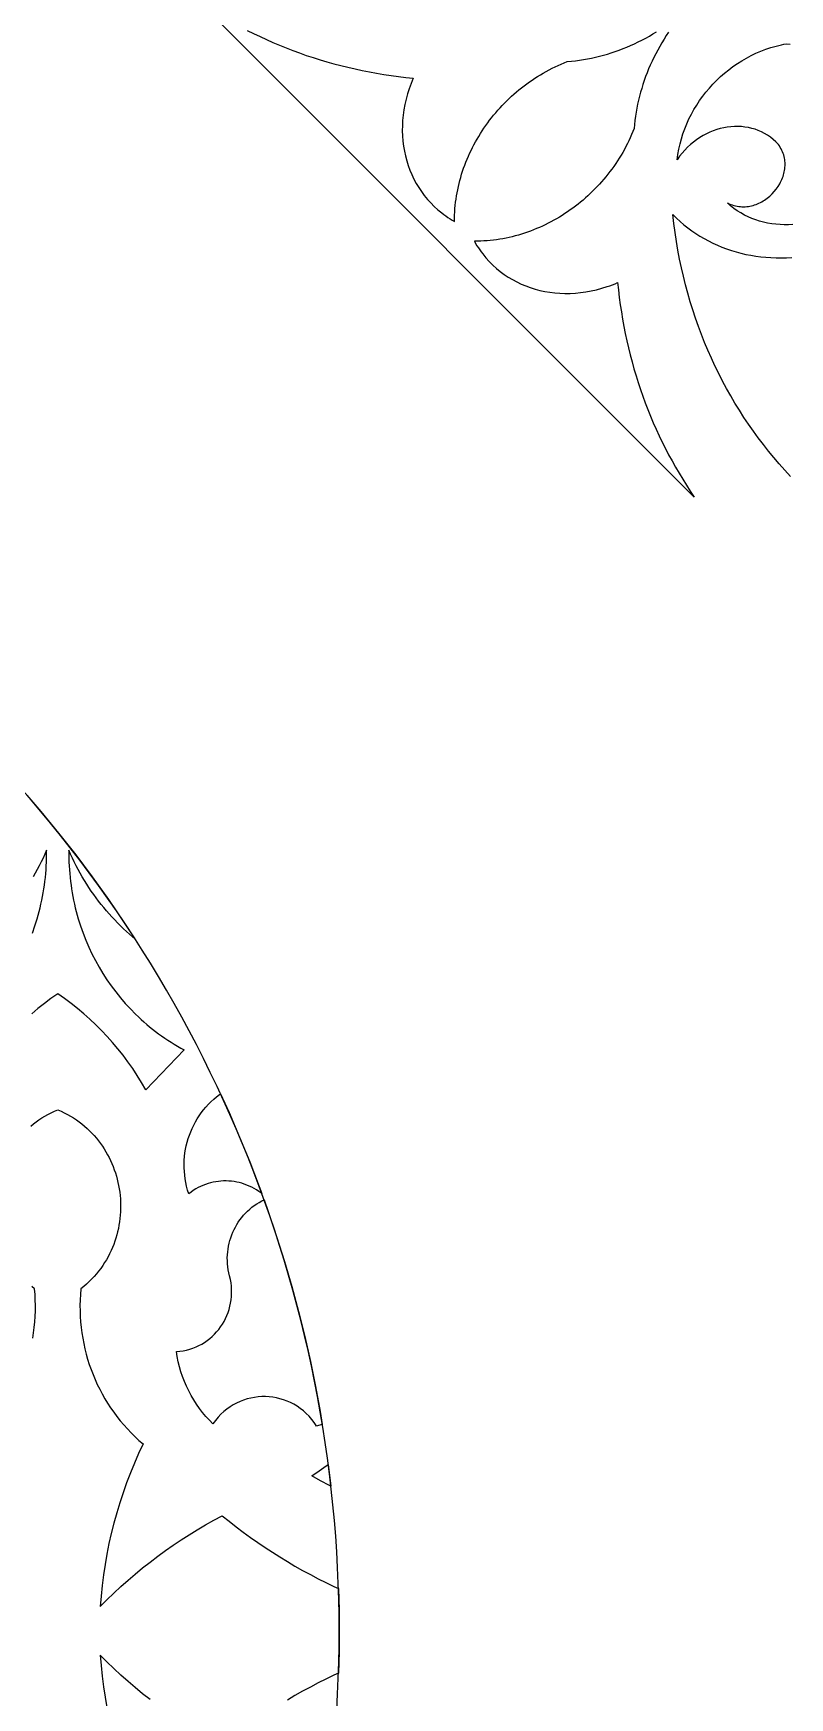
# Model space of a CAD drawing. Extents: x 1908 to 3442, y -299 to 721.
# Drawn here: x 3283.7 to 3328.2, y 213.5 to 311.5 of the extents above; entities that cross this region are included whole.
import ezdxf

# ---------------------------------------------------------------- set-up
doc = ezdxf.new("R2010")
doc.units = 0
doc.layers.add('BITMAP_LAYER', color=18, linetype='CONTINUOUS')

msp = doc.modelspace()

# ---------------------------------------------------------------- linework, layer by layer
at = {"layer": 'BITMAP_LAYER'}
for points in [[(3321.07, 311.546), (3320.932, 311.339), (3320.798, 311.129), (3320.669, 310.917), (3320.544, 310.703), (3320.424, 310.487), (3320.308, 310.269), (3320.197, 310.049), (3320.091, 309.828), (3319.99, 309.604), (3319.893, 309.38), (3319.801, 309.153), (3319.714, 308.926), (3319.632, 308.697), (3319.555, 308.466), (3319.482, 308.235), (3319.415, 308.002), (3319.353, 307.769), (3319.296, 307.535), (3319.244, 307.299), (3319.197, 307.063), (3319.155, 306.827), (3319.118, 306.59), (3319.087, 306.352), (3319.061, 306.114), (3319.04, 305.876), (3318.968, 305.693), (3318.892, 305.512), (3318.812, 305.332), (3318.729, 305.154), (3318.643, 304.979), (3318.554, 304.805), (3318.462, 304.633), (3318.366, 304.463), (3318.268, 304.295), (3318.166, 304.129), (3318.062, 303.965), (3317.954, 303.804), (3317.844, 303.644), (3317.731, 303.487), (3317.615, 303.332), (3317.497, 303.18), (3317.375, 303.029), (3317.252, 302.881), (3317.125, 302.735), (3316.997, 302.592), (3316.866, 302.452), (3316.732, 302.313), (3316.596, 302.178), (3316.458, 302.044), (3316.317, 301.914), (3316.175, 301.786), (3316.03, 301.661), (3315.883, 301.538), (3315.734, 301.418), (3315.583, 301.301), (3315.43, 301.187), (3315.276, 301.076), (3315.119, 300.967), (3314.961, 300.862), (3314.801, 300.759), (3314.639, 300.66), (3314.475, 300.563), (3314.311, 300.47), (3314.144, 300.38), (3313.976, 300.292), (3313.807, 300.208), (3313.636, 300.127), (3313.464, 300.05), (3313.29, 299.976), (3313.116, 299.905), (3312.94, 299.837), (3312.763, 299.773), (3312.585, 299.712), (3312.406, 299.655), (3312.226, 299.601), (3312.045, 299.551), (3311.864, 299.504), (3311.681, 299.461), (3311.498, 299.421), (3311.314, 299.385), (3311.129, 299.353), (3310.944, 299.325), (3310.758, 299.3), (3310.572, 299.28), (3310.385, 299.263), (3310.197, 299.25), (3310.01, 299.241), (3309.822, 299.236), (3309.634, 299.235), (3309.709, 299.103), (3309.788, 298.974), (3309.869, 298.848), (3309.953, 298.724), (3310.04, 298.604), (3310.129, 298.486), (3310.315, 298.258), (3310.511, 298.041), (3310.717, 297.835), (3310.932, 297.641), (3311.155, 297.458), (3311.387, 297.286), (3311.626, 297.127), (3311.873, 296.979), (3312.127, 296.843), (3312.388, 296.719), (3312.655, 296.607), (3312.928, 296.507), (3313.206, 296.42), (3313.489, 296.345), (3313.777, 296.283), (3314.069, 296.234), (3314.365, 296.197), (3314.665, 296.174), (3314.967, 296.163), (3315.272, 296.166), (3315.579, 296.182), (3315.888, 296.211), (3316.198, 296.254), (3316.51, 296.31), (3316.822, 296.381), (3317.134, 296.465), (3317.446, 296.563), (3317.601, 296.617), (3317.757, 296.675), (3317.912, 296.737), (3318.067, 296.802), (3318.112, 296.367), (3318.163, 295.933), (3318.221, 295.502), (3318.286, 295.073), (3318.356, 294.646), (3318.433, 294.222), (3318.517, 293.8), (3318.606, 293.38), (3318.702, 292.962), (3318.804, 292.548), (3318.913, 292.135), (3319.027, 291.726), (3319.148, 291.319), (3319.275, 290.914), (3319.408, 290.513), (3319.547, 290.115), (3319.693, 289.719), (3319.844, 289.326), (3320.001, 288.937), (3320.164, 288.551), (3320.333, 288.167), (3320.508, 287.788), (3320.689, 287.411), (3320.876, 287.038), (3321.069, 286.668), (3321.267, 286.302), (3321.471, 285.939), (3321.681, 285.58), (3321.897, 285.224), (3322.119, 284.872), (3322.346, 284.524), (3322.578, 284.18), (3293.41, 313.348)], [(3296.268, 311.646), (3296.641, 311.459), (3297.018, 311.278), (3297.397, 311.103), (3297.781, 310.934), (3298.167, 310.771), (3298.556, 310.614), (3298.949, 310.463), (3299.345, 310.317), (3299.743, 310.178), (3300.144, 310.045), (3300.549, 309.918), (3300.956, 309.797), (3301.365, 309.683), (3301.778, 309.574), (3302.192, 309.472), (3302.61, 309.376), (3303.03, 309.287), (3303.452, 309.203), (3303.876, 309.126), (3304.303, 309.056), (3304.732, 308.991), (3305.163, 308.933), (3305.597, 308.882), (3306.032, 308.837), (3305.967, 308.682), (3305.905, 308.527), (3305.847, 308.371), (3305.793, 308.216), (3305.695, 307.904), (3305.611, 307.592), (3305.54, 307.28), (3305.484, 306.968), (3305.441, 306.658), (3305.412, 306.349), (3305.396, 306.042), (3305.393, 305.737), (3305.404, 305.435), (3305.427, 305.135), (3305.464, 304.839), (3305.513, 304.547), (3305.575, 304.259), (3305.65, 303.976), (3305.737, 303.698), (3305.837, 303.425), (3305.949, 303.158), (3306.073, 302.897), (3306.209, 302.643), (3306.357, 302.396), (3306.516, 302.157), (3306.688, 301.925), (3306.871, 301.702), (3307.065, 301.487), (3307.271, 301.281), (3307.488, 301.085), (3307.716, 300.899), (3307.834, 300.81), (3307.954, 300.723), (3308.078, 300.639), (3308.204, 300.558), (3308.333, 300.479), (3308.465, 300.404), (3308.466, 300.592), (3308.471, 300.78), (3308.48, 300.967), (3308.493, 301.155), (3308.51, 301.342), (3308.53, 301.528), (3308.555, 301.714), (3308.583, 301.899), (3308.615, 302.084), (3308.651, 302.268), (3308.691, 302.451), (3308.734, 302.634), (3308.781, 302.815), (3308.831, 302.996), (3308.885, 303.176), (3308.942, 303.355), (3309.003, 303.533), (3309.067, 303.71), (3309.135, 303.886), (3309.206, 304.06), (3309.28, 304.234), (3309.357, 304.406), (3309.438, 304.577), (3309.522, 304.746), (3309.61, 304.914), (3309.7, 305.081), (3309.793, 305.245), (3309.89, 305.409), (3309.989, 305.571), (3310.092, 305.731), (3310.197, 305.889), (3310.306, 306.046), (3310.417, 306.2), (3310.531, 306.353), (3310.648, 306.504), (3310.768, 306.653), (3310.891, 306.8), (3311.016, 306.945), (3311.144, 307.087), (3311.274, 307.228), (3311.408, 307.366), (3311.543, 307.502), (3311.682, 307.636), (3311.822, 307.767), (3311.965, 307.895), (3312.111, 308.022), (3312.259, 308.145), (3312.41, 308.267), (3312.562, 308.385), (3312.717, 308.501), (3312.874, 308.614), (3313.034, 308.724), (3313.195, 308.832), (3313.359, 308.936), (3313.525, 309.038), (3313.693, 309.136), (3313.863, 309.232), (3314.035, 309.324), (3314.209, 309.413), (3314.384, 309.499), (3314.562, 309.582), (3314.742, 309.662), (3314.923, 309.738), (3315.106, 309.81), (3315.344, 309.831), (3315.582, 309.857), (3315.82, 309.888), (3316.057, 309.925), (3316.293, 309.967), (3316.529, 310.014), (3316.765, 310.066), (3316.999, 310.123), (3317.232, 310.185), (3317.465, 310.252), (3317.696, 310.325), (3317.927, 310.402), (3318.156, 310.484), (3318.383, 310.571), (3318.61, 310.663), (3318.834, 310.76), (3319.058, 310.861), (3319.279, 310.967), (3319.499, 311.078), (3319.717, 311.194), (3319.933, 311.314), (3320.147, 311.439), (3320.359, 311.568)], [(3328.373, 300.224), (3328.123, 300.209), (3327.874, 300.205), (3327.627, 300.212), (3327.381, 300.231), (3327.138, 300.26), (3326.897, 300.301), (3326.659, 300.353), (3326.425, 300.416), (3326.194, 300.49), (3325.968, 300.576), (3325.746, 300.672), (3325.529, 300.78), (3325.317, 300.899), (3325.111, 301.03), (3324.911, 301.172), (3324.718, 301.325), (3324.532, 301.489), (3324.626, 301.444), (3324.721, 301.404), (3324.816, 301.37), (3324.911, 301.34), (3325.006, 301.316), (3325.102, 301.296), (3325.197, 301.282), (3325.292, 301.271), (3325.387, 301.266), (3325.481, 301.265), (3325.575, 301.268), (3325.669, 301.276), (3325.761, 301.287), (3325.853, 301.303), (3325.945, 301.323), (3326.035, 301.346), (3326.125, 301.374), (3326.213, 301.404), (3326.3, 301.439), (3326.386, 301.477), (3326.471, 301.518), (3326.554, 301.562), (3326.635, 301.61), (3326.715, 301.66), (3326.793, 301.713), (3326.87, 301.769), (3327.017, 301.889), (3327.155, 302.019), (3327.285, 302.158), (3327.405, 302.306), (3327.514, 302.46), (3327.612, 302.621), (3327.656, 302.704), (3327.698, 302.788), (3327.736, 302.873), (3327.771, 302.96), (3327.803, 303.047), (3327.831, 303.135), (3327.855, 303.224), (3327.876, 303.314), (3327.894, 303.404), (3327.907, 303.495), (3327.917, 303.586), (3327.922, 303.678), (3327.923, 303.769), (3327.921, 303.861), (3327.914, 303.952), (3327.902, 304.044), (3327.886, 304.135), (3327.866, 304.226), (3327.841, 304.316), (3327.811, 304.406), (3327.776, 304.495), (3327.736, 304.583), (3327.692, 304.671), (3327.642, 304.757), (3327.587, 304.842), (3327.527, 304.927), (3327.379, 305.083), (3327.224, 305.226), (3327.061, 305.357), (3326.891, 305.475), (3326.716, 305.581), (3326.534, 305.674), (3326.347, 305.755), (3326.156, 305.824), (3325.96, 305.881), (3325.761, 305.926), (3325.559, 305.959), (3325.354, 305.98), (3325.148, 305.99), (3324.94, 305.987), (3324.731, 305.974), (3324.522, 305.948), (3324.313, 305.911), (3324.105, 305.863), (3323.899, 305.803), (3323.694, 305.732), (3323.491, 305.65), (3323.292, 305.557), (3323.095, 305.453), (3322.903, 305.339), (3322.716, 305.213), (3322.533, 305.076), (3322.357, 304.929), (3322.186, 304.772), (3322.022, 304.604), (3321.865, 304.425), (3321.716, 304.236), (3321.576, 304.037), (3321.595, 304.194), (3321.617, 304.35), (3321.672, 304.659), (3321.739, 304.965), (3321.82, 305.267), (3321.914, 305.565), (3322.019, 305.859), (3322.137, 306.148), (3322.266, 306.432), (3322.406, 306.711), (3322.558, 306.985), (3322.72, 307.252), (3322.892, 307.512), (3323.075, 307.766), (3323.267, 308.013), (3323.468, 308.253), (3323.679, 308.485), (3323.898, 308.709), (3324.126, 308.924), (3324.362, 309.13), (3324.605, 309.328), (3324.856, 309.516), (3325.114, 309.694), (3325.379, 309.862), (3325.65, 310.02), (3325.928, 310.166), (3326.211, 310.302), (3326.5, 310.426), (3326.794, 310.538), (3327.093, 310.638), (3327.396, 310.726), (3327.703, 310.801), (3327.859, 310.833), (3328.015, 310.862), (3328.228, 310.836)], [(3328.241, 285.397), (3327.908, 285.757), (3327.582, 286.125), (3327.262, 286.498), (3326.95, 286.878), (3326.646, 287.265), (3326.348, 287.657), (3326.059, 288.056), (3325.776, 288.46), (3325.501, 288.871), (3325.234, 289.287), (3324.975, 289.709), (3324.724, 290.137), (3324.48, 290.57), (3324.244, 291.009), (3324.017, 291.453), (3323.797, 291.902), (3323.586, 292.357), (3323.383, 292.817), (3323.188, 293.282), (3323.002, 293.752), (3322.824, 294.226), (3322.655, 294.706), (3322.494, 295.19), (3322.342, 295.679), (3322.199, 296.173), (3322.065, 296.671), (3321.94, 297.173), (3321.824, 297.68), (3321.716, 298.19), (3321.618, 298.705), (3321.53, 299.224), (3321.45, 299.747), (3321.38, 300.274), (3321.319, 300.805), (3321.528, 300.598), (3321.744, 300.4), (3321.966, 300.21), (3322.194, 300.029), (3322.427, 299.856), (3322.667, 299.692), (3322.912, 299.536), (3323.162, 299.389), (3323.417, 299.251), (3323.676, 299.121), (3323.941, 299.001), (3324.21, 298.889), (3324.483, 298.786), (3324.76, 298.692), (3325.04, 298.607), (3325.325, 298.531), (3325.612, 298.464), (3325.903, 298.407), (3326.197, 298.359), (3326.494, 298.32), (3326.793, 298.29), (3327.094, 298.27), (3327.397, 298.259), (3327.703, 298.258), (3328.01, 298.266), (3328.318, 298.284)], [(3283.298, 266.627), (3284.125, 265.662), (3285.16, 264.402), (3286.166, 263.12), (3287.143, 261.819), (3288.09, 260.499), (3289.006, 259.162), (3289.647, 258.181), (3289.515, 258.292), (3289.333, 258.449), (3289.154, 258.61), (3288.978, 258.773), (3288.804, 258.941), (3288.633, 259.111), (3288.465, 259.285), (3288.3, 259.462), (3288.137, 259.642), (3287.978, 259.825), (3287.822, 260.011), (3287.668, 260.201), (3287.518, 260.393), (3287.371, 260.588), (3287.227, 260.787), (3287.086, 260.988), (3286.949, 261.192), (3286.815, 261.4), (3286.684, 261.61), (3286.557, 261.822), (3286.433, 262.038), (3286.313, 262.256), (3286.197, 262.477), (3286.084, 262.701), (3285.974, 262.928), (3285.869, 263.157), (3285.767, 263.388), (3285.765, 263.157), (3285.767, 262.927), (3285.773, 262.697), (3285.784, 262.468), (3285.798, 262.24), (3285.815, 262.012), (3285.837, 261.786), (3285.862, 261.56), (3285.891, 261.335), (3285.924, 261.111), (3285.961, 260.888), (3286.001, 260.666), (3286.045, 260.445), (3286.093, 260.225), (3286.144, 260.007), (3286.199, 259.789), (3286.319, 259.358), (3286.453, 258.933), (3286.602, 258.513), (3286.763, 258.099), (3286.939, 257.692), (3287.127, 257.291), (3287.329, 256.898), (3287.543, 256.512), (3287.77, 256.134), (3288.009, 255.764), (3288.261, 255.402), (3288.525, 255.05), (3288.8, 254.706), (3289.087, 254.373), (3289.386, 254.049), (3289.696, 253.735), (3289.855, 253.583), (3290.016, 253.432), (3290.181, 253.285), (3290.348, 253.14), (3290.518, 252.999), (3290.69, 252.86), (3290.865, 252.724), (3291.043, 252.591), (3291.223, 252.461), (3291.406, 252.334), (3291.591, 252.21), (3291.778, 252.089), (3291.969, 251.972), (3292.161, 251.858), (3292.356, 251.747), (3292.553, 251.639), (3290.288, 249.293), (3290.044, 249.716), (3289.788, 250.131), (3289.521, 250.538), (3289.242, 250.935), (3288.953, 251.324), (3288.653, 251.703), (3288.342, 252.073), (3288.022, 252.433), (3287.691, 252.783), (3287.35, 253.122), (3286.999, 253.452), (3286.64, 253.77), (3286.271, 254.078), (3285.893, 254.375), (3285.506, 254.66), (3285.11, 254.934), (3285.11, 254.934), (3285.109, 254.934), (3285.108, 254.934), (3285.108, 254.934), (3284.712, 254.66), (3284.326, 254.375), (3283.948, 254.078), (3283.579, 253.77)], [(3283.617, 258.513), (3283.765, 258.933), (3283.899, 259.358), (3284.019, 259.789), (3284.074, 260.007), (3284.125, 260.225), (3284.173, 260.445), (3284.217, 260.666), (3284.257, 260.888), (3284.294, 261.111), (3284.327, 261.335), (3284.356, 261.56), (3284.381, 261.786), (3284.403, 262.012), (3284.421, 262.24), (3284.435, 262.468), (3284.445, 262.697), (3284.451, 262.927), (3284.453, 263.157), (3284.452, 263.388), (3284.35, 263.157), (3284.244, 262.928), (3284.135, 262.701), (3284.022, 262.477), (3283.905, 262.256), (3283.785, 262.038), (3283.661, 261.822)], [(3283.526, 247.149), (3283.681, 247.278), (3283.841, 247.401), (3284.007, 247.52), (3284.177, 247.633), (3284.353, 247.741), (3284.534, 247.844), (3284.721, 247.941), (3284.912, 248.033), (3285.109, 248.119), (3285.306, 248.033), (3285.498, 247.941), (3285.684, 247.844), (3285.865, 247.741), (3286.041, 247.633), (3286.211, 247.52), (3286.377, 247.401), (3286.537, 247.278), (3286.692, 247.149), (3286.842, 247.016), (3286.987, 246.879), (3287.126, 246.738), (3287.26, 246.592), (3287.388, 246.443), (3287.511, 246.289), (3287.629, 246.132), (3287.741, 245.972), (3287.848, 245.808), (3287.949, 245.641), (3288.045, 245.472), (3288.135, 245.299), (3288.22, 245.124), (3288.299, 244.947), (3288.373, 244.767), (3288.441, 244.585), (3288.503, 244.401), (3288.56, 244.215), (3288.611, 244.028), (3288.656, 243.839), (3288.695, 243.648), (3288.729, 243.457), (3288.757, 243.265), (3288.78, 243.072), (3288.796, 242.878), (3288.807, 242.684), (3288.811, 242.489), (3288.81, 242.294), (3288.803, 242.1), (3288.79, 241.905), (3288.771, 241.711), (3288.746, 241.517), (3288.715, 241.324), (3288.678, 241.132), (3288.635, 240.94), (3288.586, 240.75), (3288.531, 240.561), (3288.47, 240.374), (3288.403, 240.188), (3288.329, 240.005), (3288.249, 239.823), (3288.164, 239.643), (3288.071, 239.466), (3287.973, 239.291), (3287.868, 239.118), (3287.757, 238.949), (3287.64, 238.782), (3287.517, 238.619), (3287.387, 238.458), (3287.25, 238.302), (3287.107, 238.149), (3286.958, 237.999), (3286.803, 237.854), (3286.641, 237.713), (3286.472, 237.576), (3286.444, 237.249), (3286.427, 236.923), (3286.419, 236.597), (3286.422, 236.272), (3286.434, 235.949), (3286.455, 235.627), (3286.487, 235.307), (3286.528, 234.988), (3286.578, 234.672), (3286.637, 234.357), (3286.706, 234.045), (3286.784, 233.736), (3286.871, 233.43), (3286.967, 233.127), (3287.072, 232.827), (3287.186, 232.531), (3287.309, 232.238), (3287.44, 231.95), (3287.579, 231.666), (3287.727, 231.386), (3287.884, 231.11), (3288.049, 230.84), (3288.222, 230.574), (3288.403, 230.314), (3288.592, 230.06), (3288.789, 229.81), (3288.994, 229.567), (3289.207, 229.33), (3289.428, 229.1), (3289.656, 228.876), (3289.891, 228.658), (3290.134, 228.448), (3289.871, 227.884), (3289.621, 227.315), (3289.384, 226.74), (3289.162, 226.159), (3288.954, 225.573), (3288.76, 224.983), (3288.58, 224.388), (3288.414, 223.788), (3288.263, 223.184), (3288.126, 222.577), (3288.004, 221.966), (3287.896, 221.352), (3287.802, 220.735), (3287.724, 220.116), (3287.66, 219.493), (3287.61, 218.869), (3288.009, 219.27), (3288.415, 219.663), (3288.828, 220.047), (3289.248, 220.423), (3289.675, 220.79), (3290.109, 221.148), (3290.549, 221.497), (3290.996, 221.837), (3291.449, 222.168), (3291.908, 222.49), (3292.373, 222.803), (3292.844, 223.106), (3293.321, 223.4), (3293.804, 223.684), (3294.292, 223.959), (3294.786, 224.224), (3295.196, 223.894), (3295.61, 223.572), (3296.029, 223.257), (3296.452, 222.949), (3296.879, 222.649), (3297.311, 222.356), (3297.746, 222.071), (3298.186, 221.793), (3298.629, 221.522), (3299.076, 221.259), (3299.527, 221.004), (3299.981, 220.756), (3300.439, 220.516), (3300.9, 220.283), (3301.364, 220.059), (3301.634, 219.933), (3301.666, 218.69), (3301.678, 217.446), (3301.666, 216.203), (3301.634, 214.959), (3301.364, 214.834), (3300.9, 214.609), (3300.439, 214.377), (3299.981, 214.137), (3299.527, 213.889), (3299.076, 213.633), (3298.629, 213.371)], [(3283.64, 234.672), (3283.691, 234.988), (3283.731, 235.307), (3283.763, 235.627), (3283.784, 235.949), (3283.797, 236.272), (3283.799, 236.597), (3283.791, 236.923), (3283.774, 237.249), (3283.746, 237.576), (3283.578, 237.713)], [(3290.549, 213.396), (3290.109, 213.745), (3289.675, 214.103), (3289.248, 214.47), (3288.828, 214.845), (3288.415, 215.23), (3288.009, 215.622), (3287.61, 216.023), (3287.66, 215.399), (3287.724, 214.777), (3287.802, 214.158), (3287.896, 213.541), (3288.004, 212.926)]]:
    msp.add_lwpolyline(points, dxfattribs=at)
msp.add_lwpolyline([(3226.678, 292.446, 0.414214), (3151.678, 217.446, 0.414214), (3226.678, 142.446, 0.414214), (3301.678, 217.446, 0.414214)], format="xyb", close=True, dxfattribs=at)
for points in [[(3295.192, 247.956), (3295.818, 246.508), (3296.412, 245.053), (3296.973, 243.593), (3297.122, 243.179), (3297.07, 243.22), (3296.939, 243.314), (3296.804, 243.402), (3296.667, 243.483), (3296.527, 243.558), (3296.384, 243.625), (3296.239, 243.686), (3296.093, 243.74), (3295.944, 243.787), (3295.794, 243.827), (3295.643, 243.861), (3295.49, 243.887), (3295.337, 243.907), (3295.183, 243.92), (3295.028, 243.926), (3294.874, 243.925), (3294.719, 243.917), (3294.565, 243.902), (3294.412, 243.88), (3294.259, 243.851), (3294.107, 243.815), (3293.956, 243.772), (3293.807, 243.722), (3293.66, 243.666), (3293.514, 243.602), (3293.371, 243.531), (3293.23, 243.453), (3293.091, 243.367), (3292.956, 243.275), (3292.823, 243.176), (3292.756, 243.392), (3292.698, 243.61), (3292.65, 243.829), (3292.611, 244.048), (3292.582, 244.268), (3292.563, 244.488), (3292.552, 244.707), (3292.551, 244.926), (3292.559, 245.144), (3292.576, 245.36), (3292.601, 245.576), (3292.636, 245.789), (3292.679, 246.001), (3292.73, 246.21), (3292.79, 246.416), (3292.859, 246.62), (3292.935, 246.821), (3293.02, 247.018), (3293.113, 247.211), (3293.213, 247.401), (3293.322, 247.586), (3293.438, 247.766), (3293.562, 247.942), (3293.693, 248.112), (3293.832, 248.277), (3293.978, 248.437), (3294.131, 248.59), (3294.291, 248.737), (3294.458, 248.877), (3294.633, 249.01), (3294.69, 249.051)], [(3297.5, 242.128), (3297.995, 240.659), (3298.457, 239.188), (3298.887, 237.715), (3299.285, 236.241), (3299.65, 234.768), (3299.984, 233.297), (3300.286, 231.827), (3300.558, 230.361), (3300.684, 229.594), (3300.655, 229.584), (3300.347, 229.495), (3300.28, 229.6), (3300.21, 229.701), (3300.062, 229.893), (3299.905, 230.073), (3299.74, 230.24), (3299.567, 230.394), (3299.388, 230.535), (3299.201, 230.663), (3299.009, 230.778), (3298.811, 230.881), (3298.609, 230.97), (3298.403, 231.046), (3298.193, 231.11), (3297.981, 231.16), (3297.766, 231.198), (3297.55, 231.222), (3297.333, 231.233), (3297.116, 231.232), (3296.899, 231.217), (3296.683, 231.189), (3296.469, 231.148), (3296.256, 231.094), (3296.047, 231.027), (3295.841, 230.947), (3295.64, 230.854), (3295.443, 230.747), (3295.251, 230.627), (3295.066, 230.494), (3294.887, 230.348), (3294.715, 230.189), (3294.551, 230.016), (3294.472, 229.925), (3294.395, 229.831), (3294.321, 229.733), (3294.249, 229.632), (3294.034, 229.846), (3293.829, 230.069), (3293.635, 230.301), (3293.45, 230.54), (3293.276, 230.787), (3293.112, 231.041), (3292.959, 231.302), (3292.818, 231.569), (3292.687, 231.843), (3292.568, 232.122), (3292.46, 232.406), (3292.364, 232.695), (3292.28, 232.989), (3292.208, 233.287), (3292.149, 233.588), (3292.102, 233.893), (3292.304, 233.908), (3292.502, 233.935), (3292.696, 233.973), (3292.885, 234.023), (3293.07, 234.083), (3293.249, 234.153), (3293.423, 234.233), (3293.591, 234.322), (3293.753, 234.421), (3293.909, 234.528), (3294.058, 234.644), (3294.201, 234.768), (3294.337, 234.899), (3294.465, 235.038), (3294.586, 235.183), (3294.699, 235.335), (3294.803, 235.493), (3294.9, 235.657), (3294.988, 235.826), (3295.067, 236), (3295.137, 236.179), (3295.197, 236.362), (3295.248, 236.548), (3295.289, 236.738), (3295.319, 236.932), (3295.339, 237.127), (3295.348, 237.326), (3295.347, 237.526), (3295.334, 237.727), (3295.309, 237.93), (3295.273, 238.134), (3295.224, 238.338), (3295.182, 238.514), (3295.148, 238.692), (3295.122, 238.869), (3295.104, 239.045), (3295.094, 239.222), (3295.093, 239.397), (3295.099, 239.572), (3295.113, 239.745), (3295.134, 239.917), (3295.163, 240.088), (3295.199, 240.256), (3295.243, 240.422), (3295.293, 240.585), (3295.351, 240.746), (3295.415, 240.904), (3295.486, 241.059), (3295.564, 241.21), (3295.648, 241.357), (3295.739, 241.501), (3295.836, 241.64), (3295.939, 241.775), (3296.048, 241.906), (3296.163, 242.031), (3296.283, 242.151), (3296.41, 242.266), (3296.542, 242.375), (3296.679, 242.478), (3296.822, 242.575), (3296.969, 242.665), (3297.122, 242.749), (3297.253, 242.813)], [(3301.19, 225.99), (3301.193, 225.959), (3301.101, 226.005), (3300.585, 226.277), (3300.071, 226.56), (3300.493, 226.858), (3300.917, 227.15), (3301.035, 227.23)]]:
    msp.add_lwpolyline(points, close=True, dxfattribs=at)

doc.saveas('drawing.dxf')
